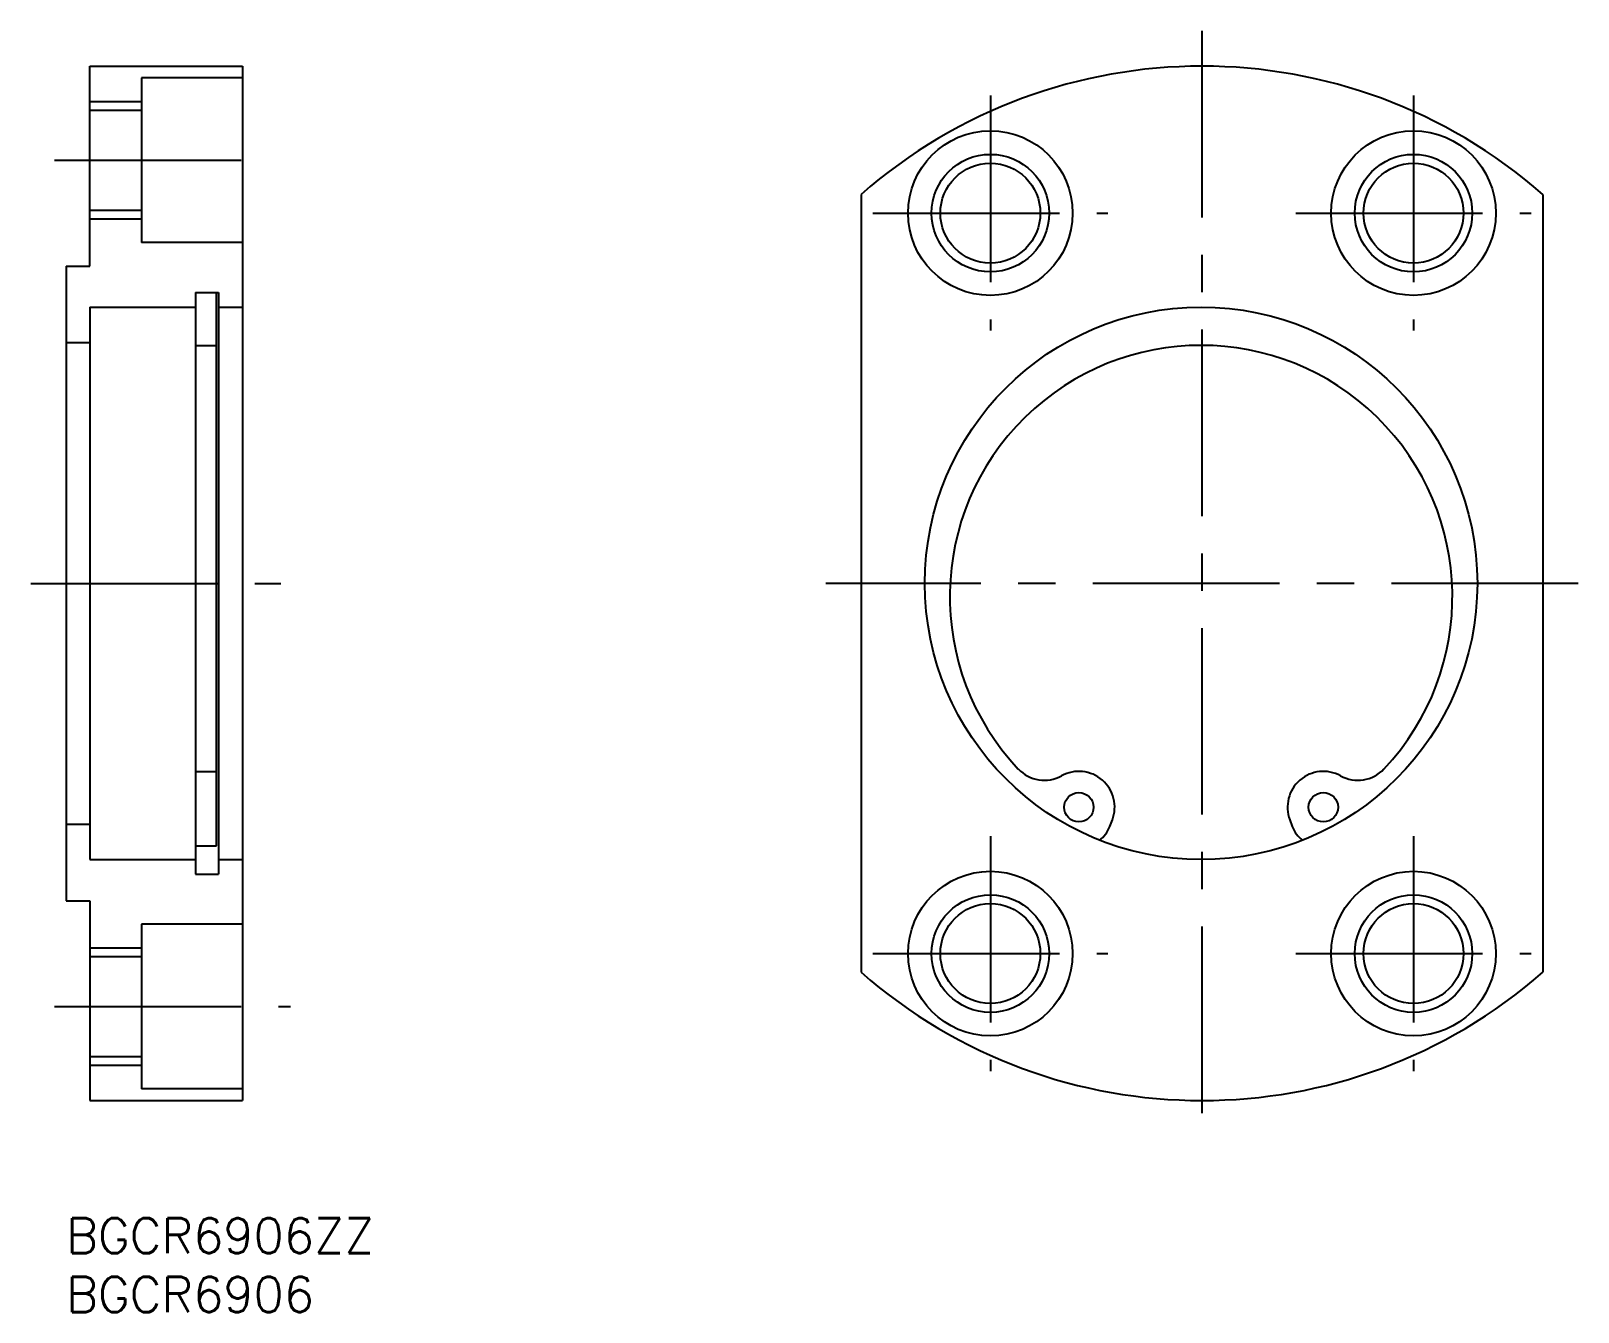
# Model space of a CAD drawing. Extents: x -3 to 129, y -8 to 101.
import ezdxf

# ---------------------------------------------------------------- set-up
doc = ezdxf.new("R2010")
doc.units = 0
doc.header["$LTSCALE"] = 0.5
doc.linetypes.add('CENTER', pattern=[50.8, 31.75, -6.35, 6.35, -6.35])
for name, color, linetype in [('MSM_CENTER', 1, 'CENTER'), ('MSM_CONTINUOUS', 7, 'CONTINUOUS'), ('MSM_NARROW', 5, 'CONTINUOUS'), ('MSM_PART_NUMBER', 7, 'CONTINUOUS')]:
    doc.layers.add(name, color=color, linetype=linetype)
doc.styles.get("Standard").update_dxf_attribs({"font": 'txt.shx', "height": 3, "bigfont": 'bigfont.shx'})

# ---------------------------------------------------------------- blocks, each defined once
blk = doc.blocks.new('*U4')
at = {"layer": 'MSM_PART_NUMBER'}
blk.add_text('BGCR6906ZZ', height=3, dxfattribs=at).set_placement((0, -3))
blk = doc.blocks.new('*U5')
at = {"layer": 'MSM_PART_NUMBER'}
blk.add_text('BGCR6906', height=3, dxfattribs=at).set_placement((0, -8))

msp = doc.modelspace()

# ---------------------------------------------------------------- linework, layer by layer
at = {"layer": 'MSM_CENTER'}
for p, q in [((96.62, 101), (96.62, 7)), ((78.62, 95.5), (78.62, 75.5)), ((114.62, 95.5), (114.62, 75.5)), ((-1, 90), (18, 90)), ((68.62, 85.5), (88.62, 85.5)), ((104.62, 85.5), (124.62, 85.5)), ((-3, 54), (18.27, 54)), ((128.62, 54), (64.62, 54)), ((78.62, 32.5), (78.62, 12.5)), ((114.62, 32.5), (114.62, 12.5)), ((68.62, 22.5), (88.62, 22.5)), ((104.62, 22.5), (124.62, 22.5)), ((-1, 18), (19.07, 18))]:
    msp.add_line(p, q, dxfattribs=at)
at = {"layer": 'MSM_CONTINUOUS'}
for p, q in [((2, 98), (15, 98)), ((2, 81), (2, 98)), ((15, 98), (15, 10)), ((6.4, 97), (6.4, 83)), ((15, 97), (6.4, 97)), ((2, 94.25), (6.4, 94.25)), ((67.62, 87.09), (67.62, 20.91)), ((125.62, 87.09), (125.62, 20.91)), ((2, 85.75), (6.4, 85.75)), ((15, 83), (6.4, 83)), ((0, 81), (0, 27)), ((0, 81), (2, 81)), ((11, 78.75), (11, 29.25)), ((11, 78.75), (12.95, 78.75)), ((12.8, 31.68, 1.25), (12.8, 78.75, 1.25)), ((12.95, 78.75), (12.95, 29.25)), ((2, 77.5), (2, 30.5)), ((2, 77.5), (11, 77.5)), ((12.95, 77.5), (15, 77.5)), ((0, 74.5), (2, 74.5)), ((11, 74.25), (12.8, 74.25)), ((11, 38), (12.8, 38)), ((0, 33.5), (2, 33.5)), ((88.78, 33.3), (89, 33.88)), ((104.09, 33.88), (104.31, 33.3)), ((11, 31.68), (12.8, 31.68)), ((2, 30.5), (11, 30.5)), ((12.95, 30.5), (15, 30.5)), ((11, 29.25), (12.95, 29.25)), ((0, 27), (2, 27)), ((2, 27), (2, 10)), ((6.4, 25), (6.4, 11)), ((15, 25), (6.4, 25)), ((2, 22.25), (6.4, 22.25)), ((2, 13.75), (6.4, 13.75)), ((15, 11), (6.4, 11)), ((2, 10), (15, 10))]:
    msp.add_line(p, q, dxfattribs=at)
for centre, radius in [((78.62, 85.5), 7), ((114.62, 85.5), 7), ((78.62, 85.5), 4.25), ((114.62, 85.5), 4.25), ((96.55, 54), 23.5), ((86.15, 34.95), 1.25), ((106.95, 34.95), 1.25), ((78.62, 22.5), 7), ((114.62, 22.5), 7), ((78.62, 22.5), 4.25), ((114.62, 22.5), 4.25)]:
    msp.add_circle(centre, radius, dxfattribs=at)
for centre, radius, start, end in [((96.62, 54), 44, 48.7694, 131.2306), ((96.55, 52.87), 21.38, 316.6826, 223.3174), ((83.22, 40.3), 3.05, 223.3174, 298.7349), ((109.88, 40.3), 3.05, 241.2651, 316.6826), ((86.15, 34.95), 3.05, 339.4426, 118.7349), ((106.95, 34.95), 3.05, 61.2651, 200.5574), ((86.44, 34.18), 2.5, 305.7418, 339.4426), ((106.65, 34.18), 2.5, 200.5574, 234.2582), ((96.62, 54), 44, 228.7694, 311.2306)]:
    msp.add_arc(centre, radius, start, end, dxfattribs=at)
at = {"layer": 'MSM_NARROW'}
for p, q in [((2, 95), (6.4, 95)), ((2, 85), (6.4, 85)), ((2, 23), (6.4, 23)), ((2, 13), (6.4, 13))]:
    msp.add_line(p, q, dxfattribs=at)
for centre in [(78.62, 85.5), (114.62, 85.5), (78.62, 22.5), (114.62, 22.5)]:
    msp.add_circle(centre, 5, dxfattribs=at)

# ---------------------------------------------------------------- block references
at = {"layer": 'MSM_CONTINUOUS'}
for name in ['*U4', '*U5']:
    msp.add_blockref(name, (0, 0), dxfattribs=at)

doc.saveas('drawing.dxf')
